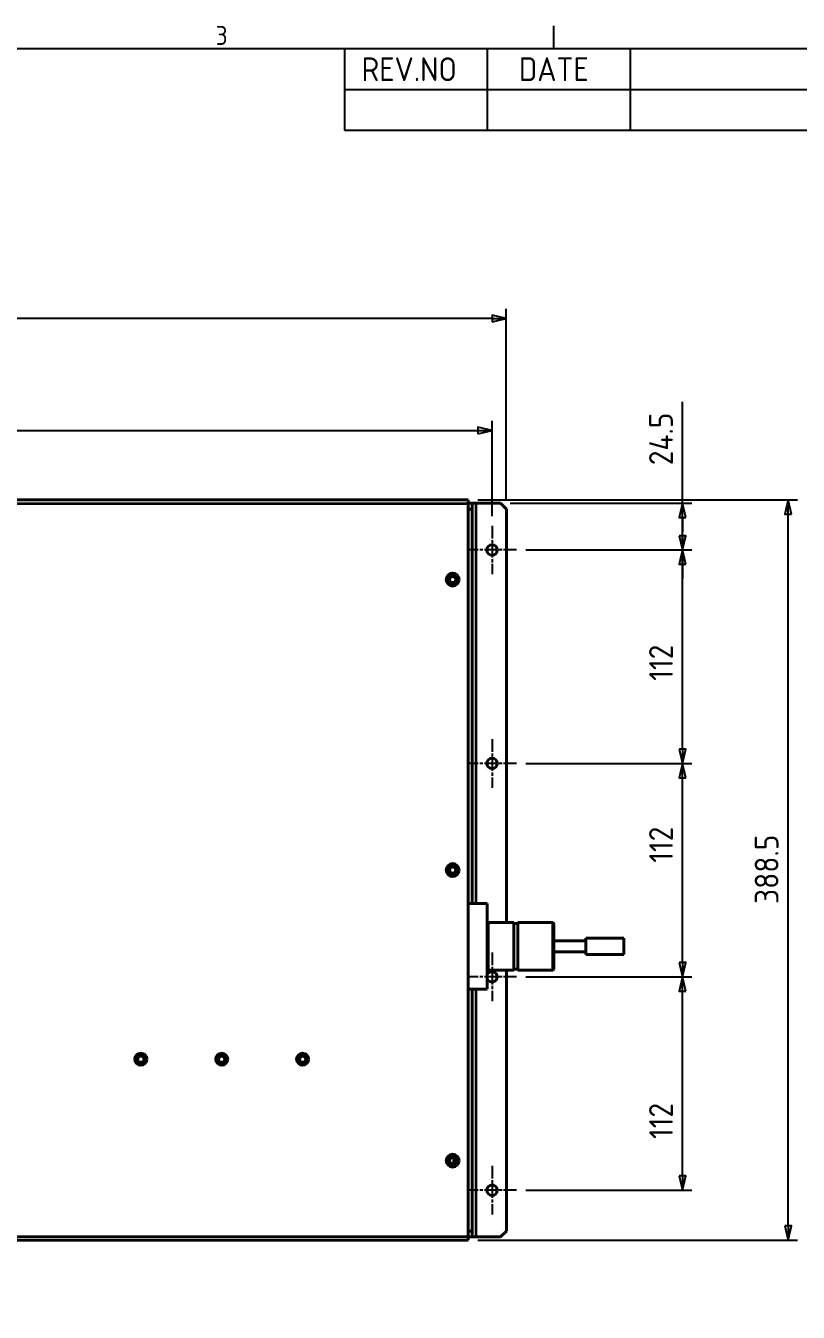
# Model space of a CAD drawing. Header units: millimetres. Extents: x 0 to 2100, y 0 to 1485.
# Drawn here: x 1123 to 1528, y 772 to 1447 of the extents above; entities that cross this region are included whole.
import ezdxf

# ---------------------------------------------------------------- set-up
doc = ezdxf.new("R2010")
doc.units = ezdxf.units.MM
doc.header["$LTSCALE"] = 5
doc.linetypes.add('CHAIN', pattern=[0.3543, 0.2362, -0.0295, 0.0591, -0.0295])
doc.layers.get('0').update_dxf_attribs({"color": 3, "lineweight": 25})
for name, color, linetype, lineweight in [('가시적인 것(ISO)', 3, 'Continuous', 40), ('가시적인 좁은 것(ISO)', 3, 'Continuous', 35), ('경계(ISO)', 7, 'Continuous', 25), ('기호(ISO)', 5, 'Continuous', 25), ('중심 표식(ISO)', 1, 'Continuous', 25), ('치수(ISO)', 2, 'Continuous', 25)]:
    doc.layers.add(name, color=color, linetype=linetype, lineweight=lineweight)
doc.styles.add('ISO Proportiona M2B', font='isocp.shx')
doc.styles.add('문자 텍스트_PSTEK_POSCO', font='isocp.shx')
doc.styles.add('치수 텍스트_PSTEK_POSCO', font='isocp.shx')
doc.dimstyles.new('치수_PSTEK_POSCO', dxfattribs={"dimscale": 5, "dimtxt": 2.5, "dimasz": 1.5, "dimexe": 1, "dimexo": 1, "dimgap": 1, "dimtad": 1, "dimrnd": 1e-08, "dimdsep": 46, "dimtxsty": '치수 텍스트_PSTEK_POSCO', "dimblk": 'Filled-2', "dimcen": 0.09, "dimdle": 10, "dimclrd": 7, "dimclre": 7, "dimclrt": 2, "dimadec": 1, "dimazin": 2, "dimtfac": 1, "dimtmove": 0, "dimatfit": 3, "dimfxl": 0, "dimtolj": 1, "dimlwd": -1, "dimlwe": -1, "dimarcsym": 0})

# ---------------------------------------------------------------- blocks, each defined once
blk = doc.blocks.new('경계 Default Border')
at = {"layer": '경계(ISO)'}
blk.add_line((280, 287), (280, 289.4), dxfattribs=at)
at = {"layer": '경계(ISO)', "flags": 128}
blk.add_lwpolyline([(10, 10), (10, 287), (410, 287), (410, 10), (10, 10)], dxfattribs=at)
at = {"layer": '경계(ISO)', "color": 2, "insert": (244.45, 287.38), "char_height": 2, "attachment_point": 7, "style": '문자 텍스트_PSTEK_POSCO'}
blk.add_mtext('3', dxfattribs=at)
blk = doc.blocks.new('Filled-2')
at = {"color": 0}
for p, q in [((0, 0), (-1, 0.233)), ((-1, 0.233), (-1, -0.233)), ((-1, 0), (0, 0)), ((-1, -0.233), (0, 0))]:
    blk.add_line(p, q, dxfattribs=at)
at = {"color": 0, "flags": 128}
blk.add_lwpolyline([(-1, -0.233), (0, 0), (-1, 0.233), (-1, -0.233)], dxfattribs=at)
at = {"color": 0}
blk.add_solid([(-1, -0.233), (0, 0), (-1, 0.233), (-1, -0.233)], dxfattribs=at)
blk = doc.blocks.new('*D22')
at = {"layer": 'Defpoints', "color": 0, "transparency": 16777216}
for p in [(1354.98, 1198.1), (1522.95, 1198.1), (1354.98, 809.6)]:
    blk.add_point(p, dxfattribs=at)
at = {"layer": '치수(ISO)', "color": 7, "transparency": 16777216}
for p, q in [((1359.98, 1198.1), (1527.95, 1198.1)), ((1522.95, 817.1), (1522.95, 1190.6)), ((1359.98, 809.6), (1527.95, 809.6))]:
    blk.add_line(p, q, dxfattribs=at)
at = {"layer": '치수(ISO)', "color": 7, "transparency": 16777216, "xscale": 7.5, "yscale": 7.5, "zscale": 7.5}
for p, rotation in [((1522.95, 1198.1), 90), ((1522.95, 809.6), 270)]:
    blk.add_blockref('Filled-2', p, dxfattribs=dict(at, rotation=rotation))
at = {"layer": '치수(ISO)', "color": 2, "transparency": 16777216, "insert": (1511.7, 986.09), "char_height": 12.5, "attachment_point": 4, "rotation": 90, "style": '치수 텍스트_PSTEK_POSCO'}
blk.add_mtext('\\A1;388.5', dxfattribs=at)
blk = doc.blocks.new('*D23')
at = {"layer": 'Defpoints', "color": 0, "transparency": 16777216}
for p in [(1380.23, 947.85), (1467.48, 947.85), (1380.23, 835.85)]:
    blk.add_point(p, dxfattribs=at)
at = {"layer": '치수(ISO)', "color": 7, "transparency": 16777216}
for p, q in [((1385.23, 947.85), (1472.48, 947.85)), ((1467.48, 843.35), (1467.48, 940.35)), ((1385.23, 835.85), (1472.48, 835.85))]:
    blk.add_line(p, q, dxfattribs=at)
at = {"layer": '치수(ISO)', "color": 7, "transparency": 16777216, "xscale": 7.5, "yscale": 7.5, "zscale": 7.5}
for p, rotation in [((1467.48, 947.85), 90), ((1467.48, 835.85), 270)]:
    blk.add_blockref('Filled-2', p, dxfattribs=dict(at, rotation=rotation))
at = {"layer": '치수(ISO)', "color": 2, "transparency": 16777216, "insert": (1456.23, 862.73), "char_height": 12.5, "attachment_point": 4, "rotation": 90, "style": '치수 텍스트_PSTEK_POSCO'}
blk.add_mtext('\\A1;112', dxfattribs=at)
blk = doc.blocks.new('*D24')
at = {"layer": 'Defpoints', "color": 0, "transparency": 16777216}
for p in [(1380.23, 1059.85), (1467.48, 1059.85), (1380.23, 947.85)]:
    blk.add_point(p, dxfattribs=at)
at = {"layer": '치수(ISO)', "color": 7, "transparency": 16777216}
for p, q in [((1385.23, 1059.85), (1472.48, 1059.85)), ((1467.48, 955.35), (1467.48, 1052.35)), ((1385.23, 947.85), (1472.48, 947.85))]:
    blk.add_line(p, q, dxfattribs=at)
at = {"layer": '치수(ISO)', "color": 7, "transparency": 16777216, "xscale": 7.5, "yscale": 7.5, "zscale": 7.5}
for p, rotation in [((1467.48, 1059.85), 90), ((1467.48, 947.85), 270)]:
    blk.add_blockref('Filled-2', p, dxfattribs=dict(at, rotation=rotation))
at = {"layer": '치수(ISO)', "color": 2, "transparency": 16777216, "insert": (1456.23, 1007.73), "char_height": 12.5, "attachment_point": 4, "rotation": 90, "style": '치수 텍스트_PSTEK_POSCO'}
blk.add_mtext('\\A1;112', dxfattribs=at)
blk = doc.blocks.new('*D25')
at = {"layer": 'Defpoints', "color": 0, "transparency": 16777216}
for p in [(1380.23, 1171.85), (1467.48, 1171.85), (1380.23, 1059.85)]:
    blk.add_point(p, dxfattribs=at)
at = {"layer": '치수(ISO)', "color": 7, "transparency": 16777216}
for p, q in [((1385.23, 1171.85), (1472.48, 1171.85)), ((1467.48, 1067.35), (1467.48, 1164.35)), ((1385.23, 1059.85), (1472.48, 1059.85))]:
    blk.add_line(p, q, dxfattribs=at)
at = {"layer": '치수(ISO)', "color": 7, "transparency": 16777216, "xscale": 7.5, "yscale": 7.5, "zscale": 7.5}
for p, rotation in [((1467.48, 1171.85), 90), ((1467.48, 1059.85), 270)]:
    blk.add_blockref('Filled-2', p, dxfattribs=dict(at, rotation=rotation))
at = {"layer": '치수(ISO)', "color": 2, "transparency": 16777216, "insert": (1456.23, 1103.23), "char_height": 12.5, "attachment_point": 4, "rotation": 90, "style": '치수 텍스트_PSTEK_POSCO'}
blk.add_mtext('\\A1;112', dxfattribs=at)
blk = doc.blocks.new('*D26')
at = {"layer": 'Defpoints', "color": 0, "transparency": 16777216}
for p in [(1367.48, 1234.6), (807.98, 1184.6), (1367.48, 1184.6)]:
    blk.add_point(p, dxfattribs=at)
at = {"layer": '치수(ISO)', "color": 7, "transparency": 16777216}
for p, q in [((807.98, 1189.6), (807.98, 1239.6)), ((1367.48, 1189.6), (1367.48, 1239.6)), ((815.48, 1234.6), (1359.98, 1234.6))]:
    blk.add_line(p, q, dxfattribs=at)
at = {"layer": '치수(ISO)', "color": 7, "transparency": 16777216, "xscale": 7.5, "yscale": 7.5, "zscale": 7.5, "rotation": 180}
blk.add_blockref('Filled-2', (807.98, 1234.6), dxfattribs=at)
at = {"layer": '치수(ISO)', "color": 7, "transparency": 16777216, "xscale": 7.5, "yscale": 7.5, "zscale": 7.5}
blk.add_blockref('Filled-2', (1367.48, 1234.6), dxfattribs=at)
at = {"layer": '치수(ISO)', "color": 2, "transparency": 16777216, "insert": (1069.95, 1245.85), "char_height": 12.5, "attachment_point": 4, "style": '치수 텍스트_PSTEK_POSCO'}
blk.add_mtext('\\A1;559.5', dxfattribs=at)
blk = doc.blocks.new('*D27')
at = {"layer": 'Defpoints', "color": 0, "transparency": 16777216}
for p in [(799.98, 1293.35), (799.98, 1193.35), (1374.98, 1193.35)]:
    blk.add_point(p, dxfattribs=at)
at = {"layer": '치수(ISO)', "color": 7, "transparency": 16777216}
for p, q in [((799.98, 1198.35), (799.98, 1298.35)), ((1374.98, 1198.35), (1374.98, 1298.35)), ((1367.48, 1293.35), (807.48, 1293.35))]:
    blk.add_line(p, q, dxfattribs=at)
at = {"layer": '치수(ISO)', "color": 7, "transparency": 16777216, "xscale": 7.5, "yscale": 7.5, "zscale": 7.5, "rotation": 180}
blk.add_blockref('Filled-2', (799.98, 1293.35), dxfattribs=at)
at = {"layer": '치수(ISO)', "color": 7, "transparency": 16777216, "xscale": 7.5, "yscale": 7.5, "zscale": 7.5}
blk.add_blockref('Filled-2', (1374.98, 1293.35), dxfattribs=at)
at = {"layer": '치수(ISO)', "color": 2, "transparency": 16777216, "insert": (1075.98, 1304.6), "char_height": 12.5, "attachment_point": 4, "style": '치수 텍스트_PSTEK_POSCO'}
blk.add_mtext('\\A1;575', dxfattribs=at)
blk = doc.blocks.new('*D36')
at = {"layer": 'Defpoints', "color": 0, "transparency": 16777216}
for p in [(1371.98, 1196.35), (1380.23, 1171.85), (1467.48, 1171.85)]:
    blk.add_point(p, dxfattribs=at)
at = {"layer": '치수(ISO)', "color": 7, "transparency": 16777216}
for p, q in [((1467.48, 1203.85), (1467.48, 1249.69)), ((1467.48, 1196.35), (1467.48, 1203.85)), ((1376.98, 1196.35), (1472.48, 1196.35)), ((1467.48, 1171.85), (1467.48, 1196.35)), ((1467.48, 1188.85), (1467.48, 1181.35)), ((1467.48, 1179.35), (1467.48, 1186.85)), ((1385.23, 1171.85), (1472.48, 1171.85)), ((1467.48, 1171.85), (1467.48, 1164.35)), ((1467.48, 1164.35), (1467.48, 1156.85))]:
    blk.add_line(p, q, dxfattribs=at)
at = {"layer": '치수(ISO)', "color": 7, "transparency": 16777216, "xscale": 7.5, "yscale": 7.5, "zscale": 7.5}
for p, rotation in [((1467.48, 1196.35), 90), ((1467.48, 1171.85), 270)]:
    blk.add_blockref('Filled-2', p, dxfattribs=dict(at, rotation=rotation))
at = {"layer": '치수(ISO)', "color": 2, "transparency": 16777216, "insert": (1456.23, 1216.35), "char_height": 12.5, "attachment_point": 4, "rotation": 90, "style": '치수 텍스트_PSTEK_POSCO'}
blk.add_mtext('\\A1;24.5', dxfattribs=at)

msp = doc.modelspace()

# ---------------------------------------------------------------- linework, layer by layer
at = {"layer": '가시적인 것(ISO)'}
for p, q in [((854.984, 1198.101), (1354.984, 1198.101)), ((1354.984, 1196.101), (1354.984, 1198.101)), ((1356.984, 1196.351), (1354.984, 1196.351)), ((1354.984, 811.601), (1354.984, 1196.101)), ((1356.984, 1193.351), (1356.984, 1196.351)), ((1356.984, 1196.351), (1358.984, 1196.351)), ((1358.984, 1196.351), (1371.984, 1196.351)), ((1371.984, 1196.351), (1374.984, 1193.351)), ((1354.984, 1193.351), (1356.984, 1193.351)), ((1356.984, 1193.351), (1356.984, 986.351)), ((1374.984, 1193.351), (1374.984, 976.351)), ((1354.984, 1182.351), (1354.994, 1182.351)), ((1354.994, 1170.351), (1354.994, 1182.351)), ((1354.984, 1170.351), (1354.994, 1170.351)), ((1364.984, 986.351), (1354.984, 986.351)), ((1364.984, 941.351), (1364.984, 986.351)), ((1364.984, 975.851), (1365.484, 976.351)), ((1365.484, 976.351), (1365.484, 951.351)), ((1365.484, 976.351), (1378.984, 976.351)), ((1378.984, 976.351), (1378.984, 951.351)), ((1378.984, 975.851), (1380.984, 975.851)), ((1380.984, 951.351), (1380.984, 976.351)), ((1380.984, 976.351), (1399.484, 976.351)), ((1399.484, 951.351), (1399.484, 976.351)), ((1399.984, 975.851), (1399.484, 976.351)), ((1399.984, 975.851), (1399.984, 951.851)), ((1416.734, 966.776), (1399.984, 966.776)), ((1416.734, 968.101), (1416.734, 959.601)), ((1416.734, 968.101), (1436.734, 968.101)), ((1436.734, 959.601), (1436.734, 968.101)), ((1416.734, 960.926), (1399.984, 960.926)), ((1416.734, 959.601), (1436.734, 959.601)), ((1364.984, 951.851), (1365.484, 951.351)), ((1365.484, 951.351), (1378.984, 951.351)), ((1374.984, 951.351), (1374.984, 814.351)), ((1378.984, 951.851), (1380.984, 951.851)), ((1380.984, 951.351), (1399.484, 951.351)), ((1399.984, 951.851), (1399.484, 951.351)), ((1364.984, 941.351), (1354.984, 941.351)), ((1356.984, 941.351), (1356.984, 814.351)), ((1347.484, 852.813), (1347.484, 849.889)), ((1356.984, 814.351), (1354.984, 814.351)), ((1354.984, 809.601), (1354.984, 811.601)), ((1354.984, 811.351), (1356.984, 811.351)), ((1356.984, 811.351), (1356.984, 814.351)), ((1356.984, 811.351), (1358.984, 811.351)), ((1371.984, 811.351), (1358.984, 811.351)), ((1374.984, 814.351), (1371.984, 811.351)), ((1354.984, 809.601), (854.984, 809.601))]:
    msp.add_line(p, q, dxfattribs=at)
for centre, radius in [((1367.484, 1171.851), 2.75), ((1346.784, 1156.351), 3.4), ((1346.784, 1156.351), 2.25), ((1346.784, 1156.351), 2.1), ((1346.784, 1156.351), 1.621), ((1367.484, 1059.851), 2.75), ((1346.784, 1003.851), 3.4), ((1346.784, 1003.851), 2.25), ((1346.784, 1003.851), 2.1), ((1346.784, 1003.851), 1.621), ((1182.984, 904.601), 3.15), ((1182.984, 904.601), 2.1), ((1182.984, 904.601), 1.621), ((1225.484, 904.601), 3.15), ((1225.484, 904.601), 2.1), ((1225.484, 904.601), 1.621), ((1267.984, 904.601), 3.15), ((1267.984, 904.601), 2.1), ((1267.984, 904.601), 1.621), ((1346.784, 851.351), 3.4), ((1346.784, 851.351), 2.25), ((1346.784, 851.351), 2.1), ((1346.784, 851.351), 1.621), ((1367.484, 835.851), 2.75)]:
    msp.add_circle(centre, radius, dxfattribs=at)
msp.add_arc((1367.484, 947.851), 2.75, 204.619977, 155.380023, dxfattribs=at)
at = {"layer": '가시적인 좁은 것(ISO)'}
for p, q in [((1354.984, 1196.101), (854.984, 1196.101)), ((1358.984, 1196.351), (1358.984, 986.351)), ((1358.984, 941.351), (1358.984, 811.351)), ((854.984, 811.601), (1354.984, 811.601))]:
    msp.add_line(p, q, dxfattribs=at)
for centre, start, end in [((1346.784, 1156.351), 280, 190), ((1346.784, 1003.851), 280, 190), ((1182.984, 904.601), 260, 170), ((1225.484, 904.601), 260, 170), ((1267.984, 904.601), 260, 170), ((1346.784, 851.351), 280, 190)]:
    msp.add_arc(centre, 2, start, end, dxfattribs=at)
at = {"layer": '기호(ISO)'}
for p, q in [((1290, 1435), (2050, 1435)), ((1290, 1435), (1290, 1413.6)), ((1365, 1435), (1365, 1413.6)), ((1440, 1435), (1440, 1413.6)), ((1290, 1413.6), (2050, 1413.6)), ((1290, 1413.6), (1290, 1392.2)), ((1365, 1413.6), (1365, 1392.2)), ((1440, 1413.6), (1440, 1392.2)), ((1290, 1392.2), (2050, 1392.2))]:
    msp.add_line(p, q, dxfattribs=at)
at = {"layer": '중심 표식(ISO)', "linetype": 'CHAIN', "ltscale": 5.667058}
for p, q in [((1367.484, 1184.601), (1367.484, 1159.101)), ((1380.234, 1171.851), (1354.734, 1171.851)), ((1367.484, 1072.601), (1367.484, 1047.101)), ((1380.234, 1059.851), (1354.734, 1059.851)), ((1367.484, 960.601), (1367.484, 935.101)), ((1380.234, 947.851), (1354.734, 947.851)), ((1367.484, 848.601), (1367.484, 823.101)), ((1380.234, 835.851), (1354.734, 835.851))]:
    msp.add_line(p, q, dxfattribs=at)

# ---------------------------------------------------------------- block references
at = {"xscale": 5, "yscale": 5, "zscale": 5}
msp.add_blockref('경계 Default Border', (0, 0), dxfattribs=at)

# ---------------------------------------------------------------- texts
at = {"layer": '기호(ISO)', "color": 2, "char_height": 12.5, "attachment_point": 7, "style": 'ISO Proportiona M2B'}
for s, insert in [('REV.NO', (1298.936, 1417.916)), ('DATE', (1381.571, 1417.916))]:
    msp.add_mtext(s, dxfattribs=dict(at, insert=insert))

# ---------------------------------------------------------------- dimensions: what is measured, and where the dimension line sits
at = {"layer": '치수(ISO)', "color": 7}
for base, p1, p2, angle, override, picture, middle in [((799.984, 1293.351), (1374.984, 1193.351), (799.984, 1193.351), 180, {"dimdec": 2, "dimtp": 0, "dimtm": 0, "dimtdec": 2, "dimtofl": 0, "dimatfit": 1}, '*D27', (1087.484, 1293.351)), ((1367.484, 1234.601), (807.984, 1184.601), (1367.484, 1184.601), 180, {"dimdec": 2, "dimtp": 0, "dimtm": 0, "dimtdec": 2, "dimtofl": 0, "dimatfit": 1}, '*D26', (1087.734, 1234.601)), ((1467.484, 1171.851), (1371.984, 1196.351), (1380.234, 1171.851), 270, {"dimdec": 2, "dimtp": 0, "dimtm": 0, "dimtdec": 2, "dimatfit": 2}, '*D36', (1467.484, 1230.519)), ((1522.953, 1198.101), (1354.984, 809.601), (1354.984, 1198.101), 90, {"dimdec": 2, "dimtp": 0, "dimtm": 0, "dimtdec": 2, "dimtofl": 0, "dimatfit": 1}, '*D22', (1522.953, 1003.851)), ((1467.484, 1171.851), (1380.234, 1059.851), (1380.234, 1171.851), 90, {"dimdec": 2, "dimtp": 0, "dimtm": 0, "dimtdec": 2, "dimtofl": 0, "dimatfit": 1}, '*D25', (1467.484, 1112.351)), ((1467.484, 1059.851), (1380.234, 947.851), (1380.234, 1059.851), 90, {"dimdec": 2, "dimtp": 0, "dimtm": 0, "dimtdec": 2, "dimtofl": 0, "dimatfit": 1}, '*D24', (1467.484, 1016.851)), ((1467.484, 947.851), (1380.234, 835.851), (1380.234, 947.851), 90, {"dimdec": 2, "dimtp": 0, "dimtm": 0, "dimtdec": 2, "dimtofl": 0, "dimatfit": 1}, '*D23', (1467.484, 871.851))]:
    dim = msp.add_linear_dim(base=base, p1=p1, p2=p2, angle=angle, dimstyle='치수_PSTEK_POSCO', override=override, dxfattribs=at)
    dim.commit()
    dim.dimension.update_dxf_attribs({"geometry": picture, "text_midpoint": middle, "dimtype": 160})

doc.saveas('drawing.dxf')
